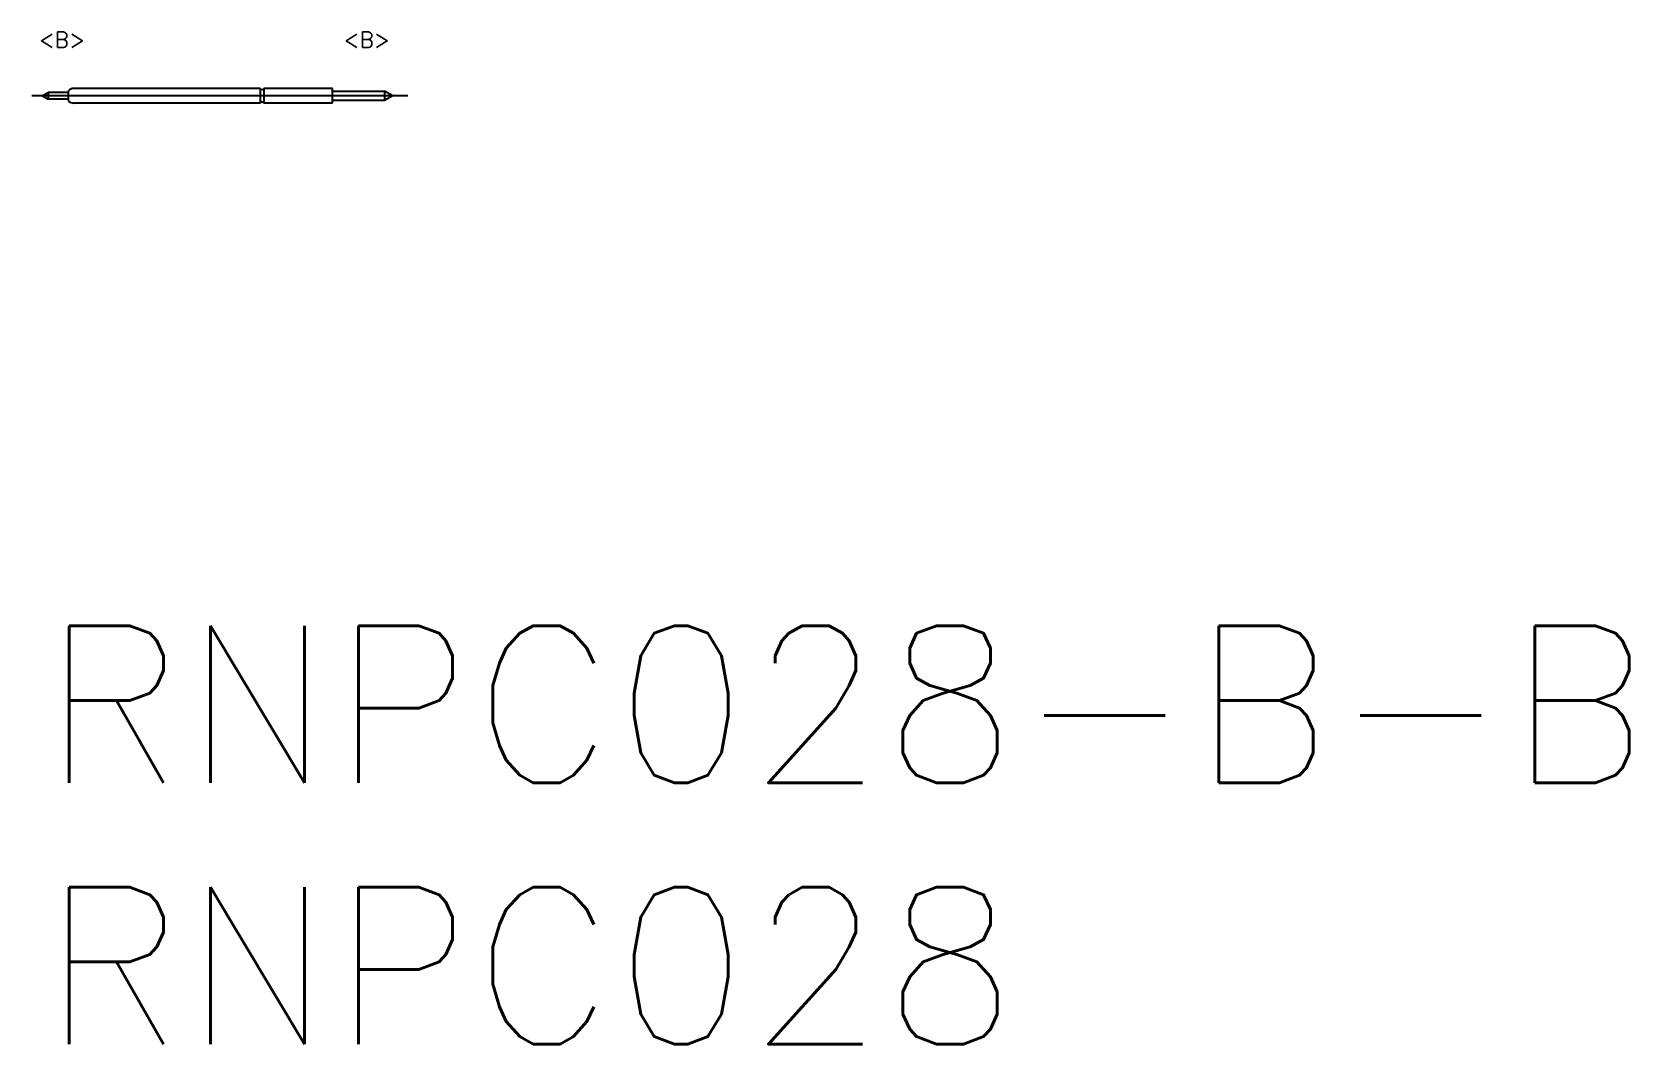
# Model space of a CAD drawing. Extents: x -0.2 to 30.3, y -8 to 11.4.
import ezdxf

# ---------------------------------------------------------------- set-up
doc = ezdxf.new("R2010")
doc.units = 0
doc.header["$LTSCALE"] = 0.5
doc.linetypes.add('CENTER', pattern=[50.8, 31.75, -6.35, 6.35, -6.35])
for name, color, linetype in [('MSM_CENTER', 1, 'CENTER'), ('MSM_CONTINUOUS', 7, 'CONTINUOUS'), ('MSM_PART_NUMBER', 7, 'CONTINUOUS')]:
    doc.layers.add(name, color=color, linetype=linetype)
doc.styles.get("Standard").update_dxf_attribs({"font": 'txt.shx', "height": 0.3, "bigfont": 'bigfont.shx'})

# ---------------------------------------------------------------- blocks, each defined once
blk = doc.blocks.new('*U11')
at = {"layer": 'MSM_PART_NUMBER'}
blk.add_text('RNPC028-B-B', height=3, dxfattribs=at).set_placement((0, -3))
blk = doc.blocks.new('*U12')
at = {"layer": 'MSM_PART_NUMBER'}
blk.add_text('RNPC028', height=3, dxfattribs=at).set_placement((0, -8))
blk = doc.blocks.new('*U14')
at = {"layer": 'MSM_CONTINUOUS'}
blk.add_text('<B>', height=0.3, dxfattribs=at).set_placement((-0.07, 11.061))
blk = doc.blocks.new('*U15')
at = {"layer": 'MSM_CONTINUOUS'}
blk.add_text('<B>', height=0.3, dxfattribs=at).set_placement((5.759, 11.061))

msp = doc.modelspace()

# ---------------------------------------------------------------- linework, layer by layer
at = {"layer": 'MSM_CENTER'}
msp.add_line((6.987, 10.14), (-0.2, 10.14), dxfattribs=at)
at = {"layer": 'MSM_CONTINUOUS'}
for p, q in [((0, 10.14), (0.113, 10.205)), ((0, 10.14), (0.113, 10.075)), ((0.5, 10.205), (0.113, 10.205)), ((0.113, 10.205), (0.113, 10.075)), ((0.5, 10.047), (0.5, 10.233)), ((4.165, 10.28), (0.6, 10.28)), ((4.165, 10.28), (4.165, 10)), ((5.55, 10.28), (4.235, 10.28)), ((4.235, 10.28), (4.235, 10)), ((5.55, 10), (5.55, 10.28)), ((5.55, 10.23), (6.544, 10.23)), ((6.7, 10.14), (6.544, 10.23)), ((6.544, 10.23), (6.544, 10.05)), ((6.7, 10.14), (6.544, 10.05)), ((0.5, 10.075), (0.113, 10.075)), ((4.165, 10), (0.6, 10)), ((5.55, 10), (4.235, 10)), ((6.544, 10.05), (5.55, 10.05))]:
    msp.add_line(p, q, dxfattribs=at)
for centre, radius, start, end in [((0.6, 10.15), 0.13, 90, 140.2849), ((4.2, 10.3), 0.04, 210, 330), ((0.6, 10.13), 0.13, 219.7151, 270), ((4.2, 9.98), 0.04, 30, 150)]:
    msp.add_arc(centre, radius, start, end, dxfattribs=at)

# ---------------------------------------------------------------- block references
for name in ['*U14', '*U15', '*U11', '*U12']:
    msp.add_blockref(name, (0, 0), dxfattribs=at)

doc.saveas('drawing.dxf')
